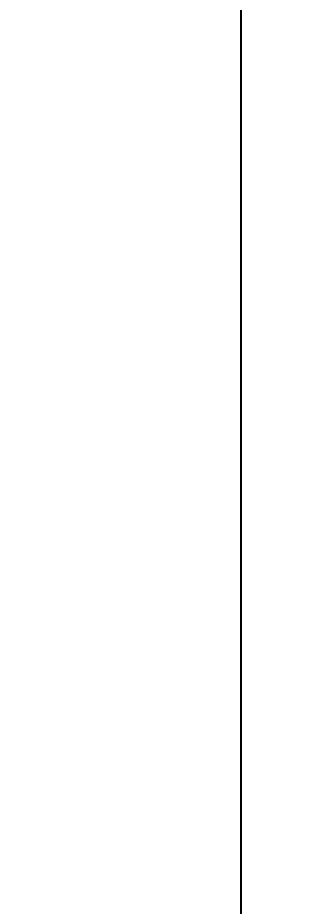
# Model space of a CAD drawing. Header units: centimetres. Extents: x 57177 to 62981, y -6185 to -2960.
# Drawn here: x 57177.4 to 57343.1, y -5333.1 to -4833.9 of the extents above; entities that cross this region are included whole.
import ezdxf

# ---------------------------------------------------------------- set-up
doc = ezdxf.new("R2010")
doc.units = ezdxf.units.CM
doc.header["$LTSCALE"] = 11
doc.header["$MEASUREMENT"] = 0
doc.layers.get('DEFPOINTS').update_dxf_attribs({"color": 1})
doc.layers.add('DIM', color=2, linetype='Continuous')
doc.styles.add('AUTechno', font='AUTechno')
doc.dimstyles.get("Standard").update_dxf_attribs({"dimscale": 100, "dimtxt": 2.5, "dimasz": 0.01, "dimexe": 0.2, "dimexo": 1.2, "dimgap": 0.1, "dimtad": 1, "dimdec": 0, "dimrnd": 0.1, "dimtxsty": 'AUTechno', "dimblk": 'AUCircle', "dimcen": 0.2, "dimse1": 1, "dimse2": 1, "dimclrd": 256, "dimclrt": 256, "dimadec": 1, "dimazin": 3, "dimtfac": 1, "dimtdec": 0, "dimtmove": 2, "dimatfit": 3, "dimldrblk": 'AUArrowL', "dimlwd": -1})

# ---------------------------------------------------------------- blocks, each defined once
blk = doc.blocks.new('AUCircle')
blk.add_line((0, -20), (0, 20))
blk.add_circle((0, 0), 4)
blk = doc.blocks.new('*D3')
blk.add_line((57303.07, -6124.23), (57303.07, -3126.27))
at = {"layer": 'Defpoints'}
for p in [(57343.07, -3125.27), (57303.07, -6125.23), (57343.07, -6125.23)]:
    blk.add_point(p, dxfattribs=at)
at = {"layer": 'DIM'}
for p, rotation in [((57303.07, -3125.27), 90), ((57303.07, -6125.23), 270)]:
    blk.add_blockref('AUCircle', p, dxfattribs=dict(at, rotation=rotation))
at = {"layer": 'DIM', "insert": (57243.07, -4625.25), "char_height": 100, "attachment_point": 5, "rotation": 90, "style": 'AUTechno'}
blk.add_mtext('3000', dxfattribs=at)
blk = doc.blocks.new('AUArrowL')
blk.add_lwpolyline([(0, 0, 6, 0, 0), (15, 0, 0, 0, 0)], format="xyseb")

msp = doc.modelspace()

# ---------------------------------------------------------------- dimensions: what is measured, and where the dimension line sits
at = {"layer": 'DIM', "color": 2}
dim = msp.add_linear_dim(base=(57303.07, -6125.23), p1=(57343.07, -6125.23), p2=(57343.07, -3125.27), angle=90, dimstyle='Standard', dxfattribs=at)
dim.commit()
dim.dimension.update_dxf_attribs({"geometry": '*D3', "text_midpoint": (57243.07, -4625.25)})

doc.saveas('drawing.dxf')
